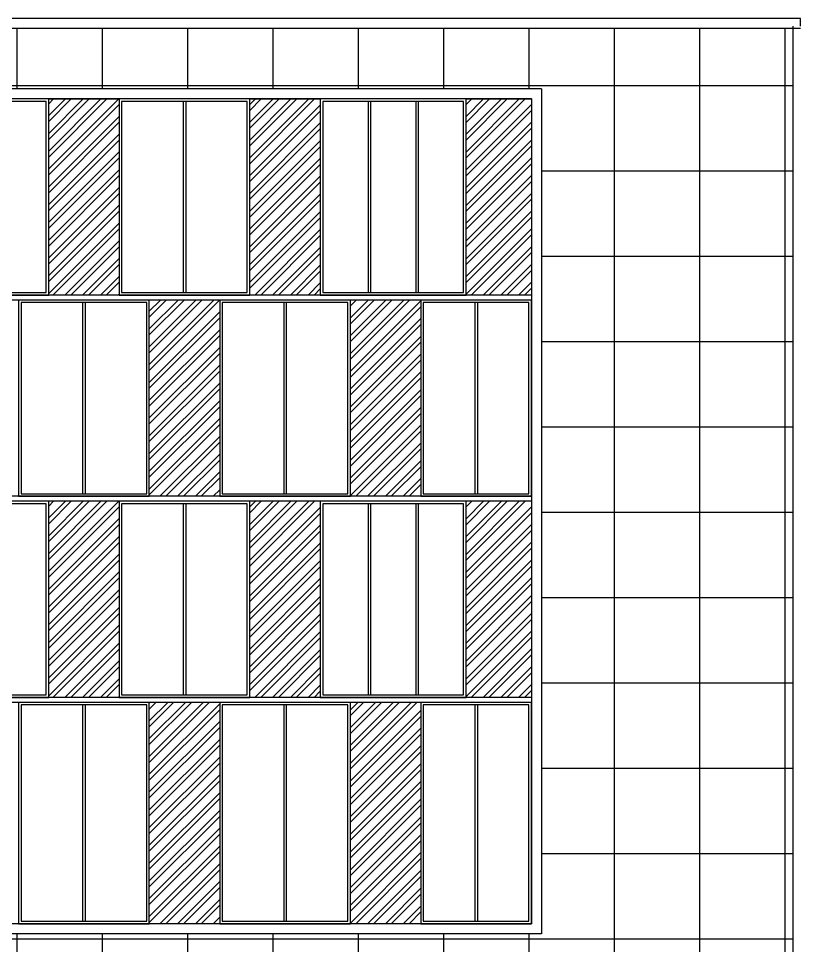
# Model space of a CAD drawing. Extents: x -6243262 to 3079315, y -2914302 to 172723.
# Drawn here: x -2523648 to -2508098, y -761118 to -742685 of the extents above; entities that cross this region are included whole.
import ezdxf

# ---------------------------------------------------------------- set-up
doc = ezdxf.new("R2010")
doc.units = 0
doc.header["$LTSCALE"] = 1000
for name, color, linetype in [('A-ELEV-LINE', 127, 'Continuous'), ('J-ELEV-立面细部', 44, 'Continuous'), ('J-ELEV-立面门窗分格线', 155, 'Continuous')]:
    doc.layers.add(name, color=color, linetype=linetype)

msp = doc.modelspace()

# ---------------------------------------------------------------- hatches: boundary and pattern name
h = msp.add_hatch()
h.set_pattern_fill('多孔材料', color=251, scale=600, angle=45)
h.set_pattern_definition([(90, (-2336999, -14280.5), (-1697.058, 2e-13), []), (180, (-2336999, -14280.5), (-2e-13, -1697.058), [])])
h.paths.add_polyline_path([(-2513247.6, -752184.8), (-2513247.6, -744084.8), (-2548947.6, -744084.8), (-2548947.6, -742884.8), (-2508247.6, -742884.8), (-2508247.6, -752184.8), (-2508247.6, -756184.8), (-2508247.6, -761484.8), (-2548447.6, -761484.8), (-2548447.6, -760884.8), (-2532597.6, -760884.8), (-2532597.6, -761284.8), (-2524097.6, -761284.8), (-2524097.6, -760884.8), (-2513247.6, -760884.8), (-2513247.6, -756184.8)])
h = msp.add_hatch()
h.set_pattern_fill('金属', color=251, scale=100)
h.set_pattern_definition([(45, (-2329547.6, -15129), (-176.776695, 176.776695), []), (45, (-2329429.74, -15129), (-176.776695, 176.776695), [])])
h.paths.add_polyline_path([(-2521647.6, -744284.8), (-2523047.6, -744284.8), (-2523047.6, -748184.8), (-2521647.6, -748184.8)])
h = msp.add_hatch()
h.set_pattern_fill('金属', color=251, scale=100)
h.set_pattern_definition([(45, (-2333547.6, -15129), (-176.776695, 176.776695), []), (45, (-2333429.74, -15129), (-176.776695, 176.776695), [])])
h.paths.add_polyline_path([(-2517647.6, -744284.8), (-2519047.6, -744284.8), (-2519047.6, -748184.8), (-2517647.6, -748184.8)])
h = msp.add_hatch()
h.set_pattern_fill('金属', color=251, scale=100)
h.set_pattern_definition([(45, (-2337847.6, -15129), (-176.776695, 176.776695), []), (45, (-2337729.74, -15129), (-176.776695, 176.776695), [])])
h.paths.add_polyline_path([(-2513447.6, -744284.8), (-2514747.6, -744284.8), (-2514747.6, -748184.8), (-2513447.6, -748184.8)])
h = msp.add_hatch()
h.set_pattern_fill('金属', color=251, scale=100)
h.set_pattern_definition([(45, (-2331547.6, -19129), (-176.776695, 176.776695), []), (45, (-2331429.74, -19129), (-176.776695, 176.776695), [])])
h.paths.add_polyline_path([(-2519647.6, -748284.8), (-2521047.6, -748284.8), (-2521047.6, -752184.8), (-2519647.6, -752184.8)])
h = msp.add_hatch()
h.set_pattern_fill('金属', color=251, scale=100)
h.set_pattern_definition([(45, (-2335547.6, -19129), (-176.776695, 176.776695), []), (45, (-2335429.74, -19129), (-176.776695, 176.776695), [])])
h.paths.add_polyline_path([(-2515647.6, -748284.8), (-2517047.6, -748284.8), (-2517047.6, -752184.8), (-2515647.6, -752184.8)])
h = msp.add_hatch()
h.set_pattern_fill('金属', color=251, scale=100)
h.set_pattern_definition([(45, (-2329547.6, -23129), (-176.776695, 176.776695), []), (45, (-2329429.74, -23129), (-176.776695, 176.776695), [])])
h.paths.add_polyline_path([(-2521647.6, -752284.8), (-2523047.6, -752284.8), (-2523047.6, -756184.8), (-2521647.6, -756184.8)])
h = msp.add_hatch()
h.set_pattern_fill('金属', color=251, scale=100)
h.set_pattern_definition([(45, (-2333547.6, -23129), (-176.776695, 176.776695), []), (45, (-2333429.74, -23129), (-176.776695, 176.776695), [])])
h.paths.add_polyline_path([(-2517647.6, -752284.8), (-2519047.6, -752284.8), (-2519047.6, -756184.8), (-2517647.6, -756184.8)])
h = msp.add_hatch()
h.set_pattern_fill('金属', color=251, scale=100)
h.set_pattern_definition([(45, (-2337847.6, -23129), (-176.776695, 176.776695), []), (45, (-2337729.74, -23129), (-176.776695, 176.776695), [])])
h.paths.add_polyline_path([(-2513447.6, -752284.8), (-2514747.6, -752284.8), (-2514747.6, -756184.8), (-2513447.6, -756184.8)])
h = msp.add_hatch()
h.set_pattern_fill('金属', color=251, scale=100)
h.set_pattern_definition([(45, (-2331547.6, -27629), (-176.776695, 176.776695), []), (45, (-2331429.74, -27629), (-176.776695, 176.776695), [])])
h.paths.add_polyline_path([(-2519647.6, -756284.8), (-2521047.6, -756284.8), (-2521047.6, -760684.8), (-2519647.6, -760684.8)])
h = msp.add_hatch()
h.set_pattern_fill('金属', color=251, scale=100)
h.set_pattern_definition([(45, (-2335547.6, -27629), (-176.776695, 176.776695), []), (45, (-2335429.74, -27629), (-176.776695, 176.776695), [])])
h.paths.add_polyline_path([(-2515647.6, -756284.8), (-2517047.6, -756284.8), (-2517047.6, -760684.8), (-2515647.6, -760684.8)])

# ---------------------------------------------------------------- linework, layer by layer
at = {"layer": 'A-ELEV-LINE'}
msp.add_lwpolyline([(-2513447.6, -756184.8), (-2513447.6, -760684.8)], dxfattribs=at)
at = {"layer": 'J-ELEV-立面细部', "color": 44}
for points in [[(-2508097.6, -742684.8), (-2549097.6, -742684.8)], [(-2508247.6, -742834.8), (-2508247.6, -752184.8)], [(-2508097.6, -742834.8), (-2508097.6, -742684.8)], [(-2508097.6, -742884.8), (-2549097.6, -742884.8)], [(-2513247.6, -744084.8), (-2549097.6, -744084.8)], [(-2513247.6, -744084.8), (-2513247.6, -752184.8)], [(-2513447.6, -744284.8), (-2549097.6, -744284.8)], [(-2513447.6, -744284.8), (-2513447.6, -748184.8)], [(-2513447.6, -748184.8), (-2548947.6, -748184.8)], [(-2513447.6, -748184.8), (-2513447.6, -752184.8)], [(-2513447.6, -748284.8), (-2548947.6, -748284.8)], [(-2513447.6, -752184.8), (-2548947.6, -752184.8)], [(-2513447.6, -752184.8), (-2513447.6, -756184.8)], [(-2513247.6, -752184.8), (-2513247.6, -756184.8)], [(-2508247.6, -752184.8), (-2508247.6, -756184.8)], [(-2513447.6, -752284.8), (-2548947.6, -752284.8)], [(-2513447.6, -756184.8), (-2548947.6, -756184.8)], [(-2513447.6, -756284.8), (-2548947.6, -756284.8)], [(-2513247.6, -756184.8), (-2513247.6, -760884.8)], [(-2508247.6, -756184.8), (-2508247.6, -765334.8)], [(-2513447.6, -760684.8), (-2548947.6, -760684.8)], [(-2513247.6, -760884.8), (-2548947.6, -760884.8)]]:
    msp.add_lwpolyline(points, dxfattribs=at)
at = {"layer": 'J-ELEV-立面细部', "color": 44, "const_width": 20}
for points in [[(-2521647.6, -744284.8), (-2523047.6, -744284.8), (-2523047.6, -748184.8), (-2521647.6, -748184.8)], [(-2517647.6, -744284.8), (-2519047.6, -744284.8), (-2519047.6, -748184.8), (-2517647.6, -748184.8)], [(-2513447.6, -744284.8), (-2514747.6, -744284.8), (-2514747.6, -748184.8), (-2513447.6, -748184.8)], [(-2523647.6, -748284.8), (-2525047.6, -748284.8), (-2525047.6, -752184.8), (-2523647.6, -752184.8)], [(-2519647.6, -748284.8), (-2521047.6, -748284.8), (-2521047.6, -752184.8), (-2519647.6, -752184.8)], [(-2515647.6, -748284.8), (-2517047.6, -748284.8), (-2517047.6, -752184.8), (-2515647.6, -752184.8)], [(-2521647.6, -752284.8), (-2523047.6, -752284.8), (-2523047.6, -756184.8), (-2521647.6, -756184.8)], [(-2517647.6, -752284.8), (-2519047.6, -752284.8), (-2519047.6, -756184.8), (-2517647.6, -756184.8)], [(-2513447.6, -752284.8), (-2514747.6, -752284.8), (-2514747.6, -756184.8), (-2513447.6, -756184.8)], [(-2523647.6, -756284.8), (-2525047.6, -756284.8), (-2525047.6, -760684.8), (-2523647.6, -760684.8)], [(-2519647.6, -756284.8), (-2521047.6, -756284.8), (-2521047.6, -760684.8), (-2519647.6, -760684.8)], [(-2515647.6, -756284.8), (-2517047.6, -756284.8), (-2517047.6, -760684.8), (-2515647.6, -760684.8)]]:
    msp.add_lwpolyline(points, close=True, dxfattribs=at)
at = {"layer": 'J-ELEV-立面门窗分格线', "color": 155}
for points in [[(-2523047.6, -744284.8), (-2525647.6, -744284.8), (-2525647.6, -748184.8), (-2523047.6, -748184.8)], [(-2519047.6, -744284.8), (-2521647.6, -744284.8), (-2521647.6, -748184.8), (-2519047.6, -748184.8)], [(-2514747.6, -744284.8), (-2517647.6, -744284.8), (-2517647.6, -748184.8), (-2514747.6, -748184.8)], [(-2523097.6, -744334.8), (-2525597.6, -744334.8), (-2525597.6, -748134.8), (-2523097.6, -748134.8)], [(-2519097.6, -744334.8), (-2521597.6, -744334.8), (-2521597.6, -748134.8), (-2519097.6, -748134.8)], [(-2514797.6, -744334.8), (-2517597.6, -744334.8), (-2517597.6, -748134.8), (-2514797.6, -748134.8)], [(-2521047.6, -748284.8), (-2523647.6, -748284.8), (-2523647.6, -752184.8), (-2521047.6, -752184.8)], [(-2521097.6, -748334.8), (-2523597.6, -748334.8), (-2523597.6, -752134.8), (-2521097.6, -752134.8)], [(-2517047.6, -748284.8), (-2519647.6, -748284.8), (-2519647.6, -752184.8), (-2517047.6, -752184.8)], [(-2517097.6, -748334.8), (-2519597.6, -748334.8), (-2519597.6, -752134.8), (-2517097.6, -752134.8)], [(-2513447.6, -748284.8), (-2515647.6, -748284.8), (-2515647.6, -752184.8), (-2513447.6, -752184.8)], [(-2513497.6, -748334.8), (-2515597.6, -748334.8), (-2515597.6, -752134.8), (-2513497.6, -752134.8)], [(-2523047.6, -752284.8), (-2525647.6, -752284.8), (-2525647.6, -756184.8), (-2523047.6, -756184.8)], [(-2523097.6, -752334.8), (-2525597.6, -752334.8), (-2525597.6, -756134.8), (-2523097.6, -756134.8)], [(-2519047.6, -752284.8), (-2521647.6, -752284.8), (-2521647.6, -756184.8), (-2519047.6, -756184.8)], [(-2519097.6, -752334.8), (-2521597.6, -752334.8), (-2521597.6, -756134.8), (-2519097.6, -756134.8)], [(-2514747.6, -752284.8), (-2517647.6, -752284.8), (-2517647.6, -756184.8), (-2514747.6, -756184.8)], [(-2514797.6, -752334.8), (-2517597.6, -752334.8), (-2517597.6, -756134.8), (-2514797.6, -756134.8)], [(-2521047.6, -756284.8), (-2523647.6, -756284.8), (-2523647.6, -760684.8), (-2521047.6, -760684.8)], [(-2517047.6, -756284.8), (-2519647.6, -756284.8), (-2519647.6, -760684.8), (-2517047.6, -760684.8)], [(-2513447.6, -756284.8), (-2515647.6, -756284.8), (-2515647.6, -760684.8), (-2513447.6, -760684.8)], [(-2521097.6, -756334.8), (-2523597.6, -756334.8), (-2523597.6, -760634.8), (-2521097.6, -760634.8)], [(-2517097.6, -756334.8), (-2519597.6, -756334.8), (-2519597.6, -760634.8), (-2517097.6, -760634.8)], [(-2513497.6, -756334.8), (-2515597.6, -756334.8), (-2515597.6, -760634.8), (-2513497.6, -760634.8)]]:
    msp.add_lwpolyline(points, close=True, dxfattribs=at)
for points in [[(-2520372.6, -744334.8), (-2520372.6, -748134.8)], [(-2520322.6, -744334.8), (-2520322.6, -748134.8)], [(-2516697.6, -744334.8), (-2516697.6, -748134.8)], [(-2516647.6, -744334.8), (-2516647.6, -748134.8)], [(-2515747.6, -744334.8), (-2515747.6, -748134.8)], [(-2515697.6, -744334.8), (-2515697.6, -748134.8)], [(-2522372.6, -748334.8), (-2522372.6, -752134.8)], [(-2522322.6, -748334.8), (-2522322.6, -752134.8)], [(-2518372.6, -748334.8), (-2518372.6, -752134.8)], [(-2518322.6, -748334.8), (-2518322.6, -752134.8)], [(-2514572.6, -748334.8), (-2514572.6, -752134.8)], [(-2514522.6, -748334.8), (-2514522.6, -752134.8)], [(-2520372.6, -752334.8), (-2520372.6, -756134.8)], [(-2520322.6, -752334.8), (-2520322.6, -756134.8)], [(-2516697.6, -752334.8), (-2516697.6, -756134.8)], [(-2516647.6, -752334.8), (-2516647.6, -756134.8)], [(-2515747.6, -752334.8), (-2515747.6, -756134.8)], [(-2515697.6, -752334.8), (-2515697.6, -756134.8)], [(-2522372.6, -756334.8), (-2522372.6, -760634.8)], [(-2522322.6, -756334.8), (-2522322.6, -760634.8)], [(-2518372.6, -756334.8), (-2518372.6, -760634.8)], [(-2518322.6, -756334.8), (-2518322.6, -760634.8)], [(-2514572.6, -756334.8), (-2514572.6, -760634.8)], [(-2514522.6, -756334.8), (-2514522.6, -760634.8)]]:
    msp.add_lwpolyline(points, dxfattribs=at)

doc.saveas('drawing.dxf')
